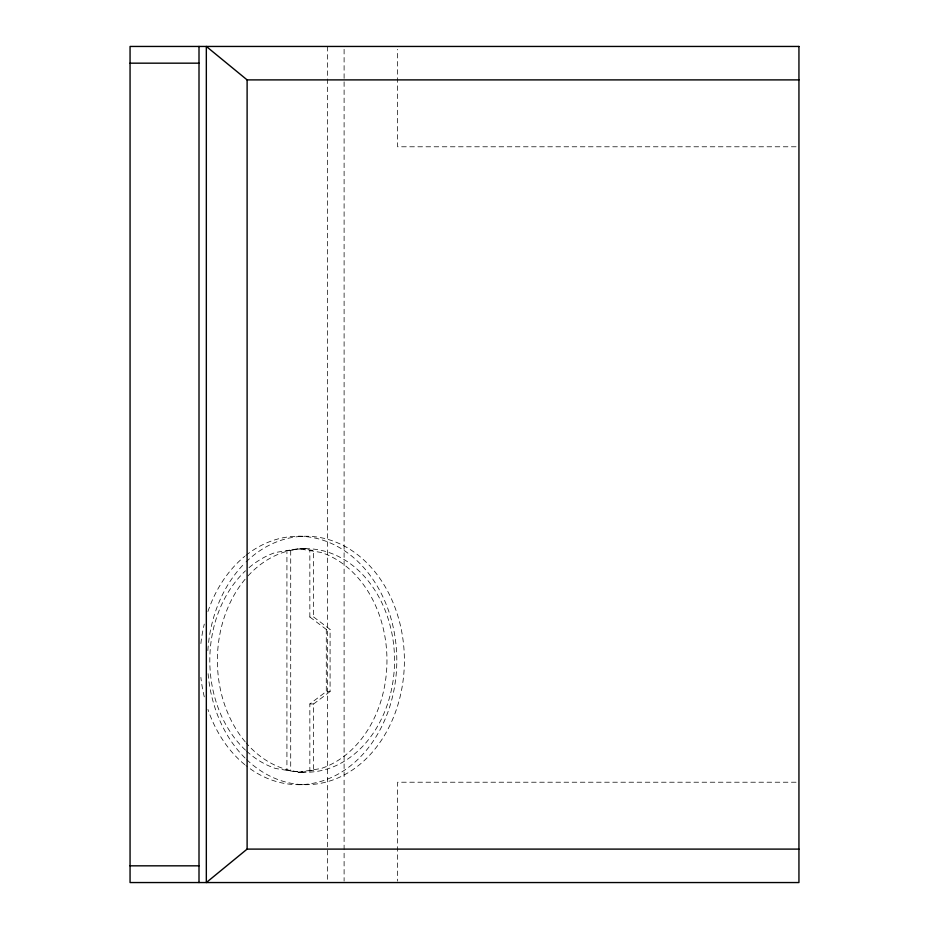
<?xml version="1.0" encoding="UTF-8"?>
<svg xmlns="http://www.w3.org/2000/svg" width="929" height="929" viewBox="0 0 929 929"><rect width="100%" height="100%" fill="white"/><g stroke="black" fill="none" stroke-linecap="round" stroke-linejoin="round"><path stroke-width="0.7" stroke-dasharray="4.64 3.48" d="M330.085 691.524L313.642 703.95L313.642 770.362L309.845 770.362L309.845 703.95L326.288 691.524L330.085 691.524L330.085 629.421L313.642 616.995L309.845 616.995L309.845 550.583L313.642 550.583L313.642 616.995M305.966 548.679L298.383 548.679L275.46 552.488A111.794 88.58 -90 0 0 246.545 569.825M313.642 770.362L302.18 772.266L286.922 770.362L286.922 550.583L302.18 548.679L313.642 550.583M246.545 751.12A111.794 88.58 -90 0 0 275.46 768.457L298.383 772.266L321.306 768.457A111.794 88.58 90 0 0 386.963 660.473A111.794 88.58 90 0 0 321.306 552.488L298.383 548.679M796.037 146.782L397.612 146.782L397.612 49.318M298.383 536.254L305.966 536.254M309.845 616.995L326.288 629.421L330.085 629.421M309.845 703.95L313.642 703.95M298.383 772.266L305.966 772.266M796.037 782.218L397.612 782.218L397.612 881.122M298.383 784.691L305.966 784.691M344.102 49.353L344.102 881.098M327.38 46.45L327.38 881.098M326.288 629.421L326.288 691.524M290.707 550.583L290.707 770.362M248.031 575.899A111.794 88.58 -90 0 1 370.683 584.144A111.794 88.58 -90 0 1 368.894 739.147A111.794 88.58 -90 0 1 246.104 742.875M245.163 741.772A111.794 88.58 -90 0 1 247.056 576.979M245.5 750.156A111.794 88.58 -90 0 1 245.5 570.789M245.895 555.403A124.219 98.416 90 0 1 372.947 579.394A124.219 98.416 90 0 1 372.947 741.551A124.219 98.416 90 0 1 245.895 765.542M244.803 764.672A124.219 98.416 90 0 1 207.922 709.384M204.287 696.855A124.219 98.416 90 0 1 200.885 677.392M200.885 643.553A124.219 98.416 90 0 1 204.287 624.091M207.922 611.561A124.219 98.416 90 0 1 244.803 556.274M246.057 561.917A124.219 98.416 -90 0 1 378.533 576.549A124.219 98.416 -90 0 1 378.533 744.396A124.219 98.416 -90 0 1 246.057 759.028M245.024 758.018A124.219 98.416 -90 0 1 207.852 670.332M207.852 650.614A124.219 98.416 -90 0 1 245.024 562.928"/><path stroke-width="1.39" d="M798.94 849.106L247.114 849.106L206.331 882.55L206.331 46.45L247.114 79.894L798.94 79.894M130.06 63.172L199.003 63.172M130.06 865.828L199.003 865.828M247.114 79.894L247.114 849.106M199.003 46.45L199.003 882.55M798.94 46.45L130.06 46.45L130.06 882.55L798.94 882.55L798.94 46.45"/></g></svg>
